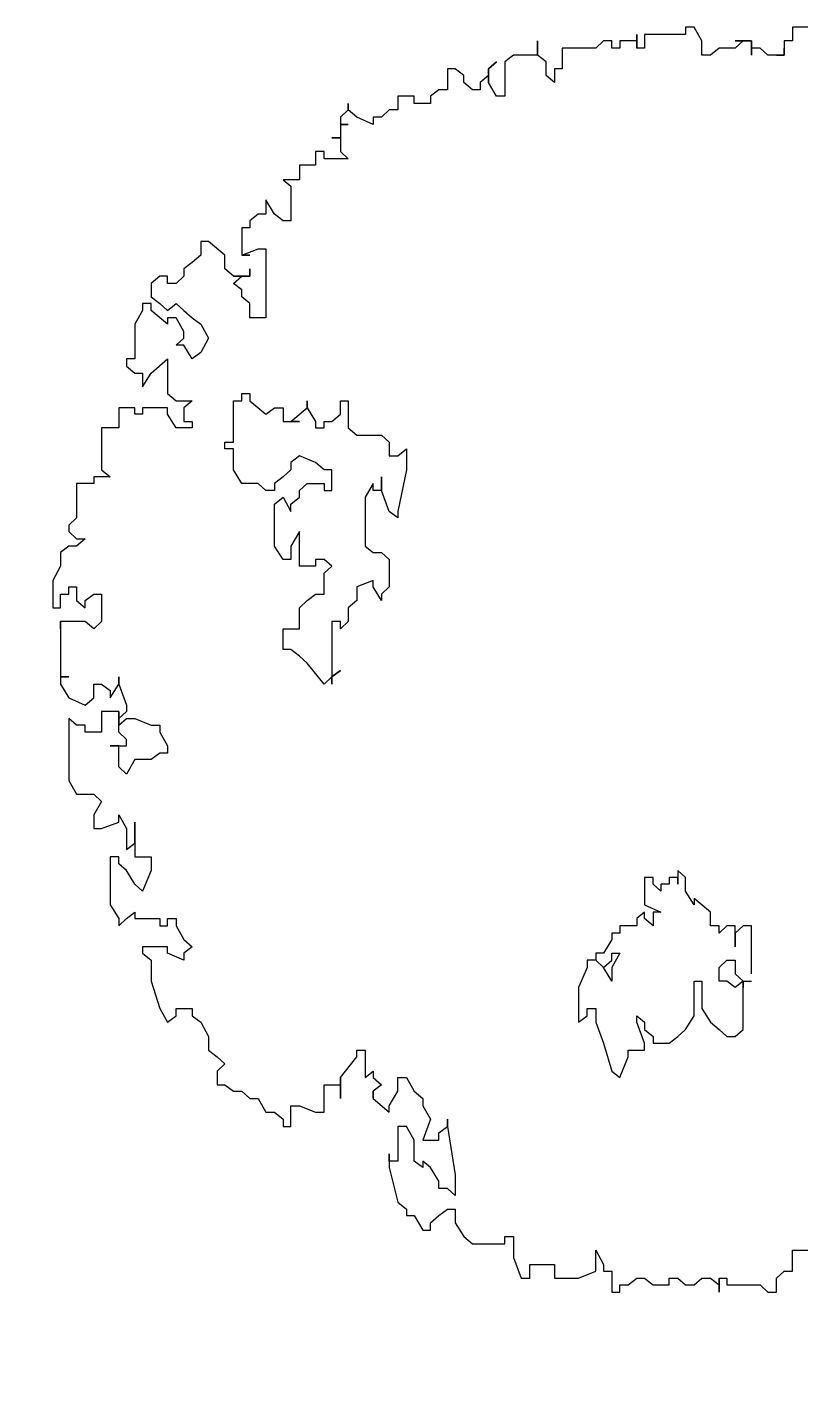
# Model space of a CAD drawing. Extents: x -30 to 1202, y 231 to 898.
# Drawn here: x 350.265 to 352.132, y 329.291 to 332.574 of the extents above; entities that cross this region are included whole.
import ezdxf

# ---------------------------------------------------------------- set-up
doc = ezdxf.new("R2010")
doc.units = 0
doc.header["$LTSCALE"] = 0.04
doc.layers.get('0').update_dxf_attribs({"linetype": 'CONTINUOUS'})
doc.layers.add('CONTORXXNP----00', color=255, linetype='CONTINUOUS')
doc.layers.add('PISO', color=1, linetype='CONTINUOUS')
doc.styles.get("Standard").update_dxf_attribs({"font": 'romans.shx'})

# ---------------------------------------------------------------- blocks, each defined once
blk = doc.blocks.new('ARB3')
for p, q in [((-0.498, 0.0876), (-0.498, 0.0745)), ((-0.498, -0.0047), (-0.498, -0.0116)), ((-0.498, -0.0116), (-0.4922, -0.0116)), ((-0.4922, -0.0116), (-0.4922, -0.0446))]:
    blk.add_line(p, q)
at = {"color": 0}
for p, q in [((0.4857, 0.0745), (0.4857, 0.0945)), ((-0.498, 0.0745), (-0.487, 0.0745)), ((-0.487, 0.0745), (-0.487, 0.0676)), ((-0.487, 0.0676), (-0.4754, 0.0676)), ((-0.4754, 0.0676), (-0.4812, 0.0676)), ((-0.4812, 0.0676), (-0.4754, 0.0676)), ((-0.4754, 0.0676), (-0.4754, 0.0615)), ((-0.4754, 0.0615), (-0.4754, 0.0676)), ((-0.4754, 0.0676), (-0.4754, 0.0546)), ((0.5025, 0.0745), (0.4857, 0.0745)), ((0.5025, 0.0676), (0.5025, 0.0745)), ((0.5083, 0.0615), (0.5025, 0.0676)), ((0.5193, 0.0615), (0.5083, 0.0615)), ((0.5193, 0.0546), (0.5193, 0.0615)), ((-0.4754, 0.0546), (-0.4812, 0.0484)), ((-0.4812, 0.0484), (-0.4812, 0.0415)), ((0.5135, 0.0484), (0.5193, 0.0546)), ((0.5135, 0.0215), (0.5135, 0.0484)), ((-0.4754, 0.0415), (-0.487, 0.0415)), ((-0.487, 0.0415), (-0.487, 0.0284)), ((-0.487, 0.0284), (-0.487, 0.0346)), ((-0.487, 0.0346), (-0.4812, 0.0284)), ((-0.4812, 0.0415), (-0.4754, 0.0415)), ((0.2635, 0.0415), (0.2248, 0.0415)), ((0.2248, 0.0415), (0.2248, 0.0346)), ((0.2248, 0.0346), (0.2306, 0.0284)), ((0.2635, 0.0284), (0.2693, 0.0346)), ((0.2693, 0.0346), (0.2693, 0.0415)), ((0.3081, 0.0346), (0.2693, 0.0346)), ((0.2693, 0.0346), (0.2745, 0.0284)), ((0.2693, 0.0346), (0.2745, 0.0346)), ((0.2745, 0.0346), (0.2693, 0.0346)), ((0.3139, 0.0284), (0.3081, 0.0346)), ((-0.4812, 0.0284), (-0.4812, 0.0153)), ((0.2416, 0.0284), (0.2248, 0.0284)), ((0.2248, 0.0284), (0.2248, 0.0215)), ((0.2306, 0.0284), (0.2416, 0.0284)), ((0.2525, 0.0215), (0.2525, 0.0284)), ((0.2525, 0.0284), (0.2635, 0.0284)), ((0.2745, 0.0284), (0.2693, 0.0215)), ((0.3139, 0.0215), (0.3139, 0.0284)), ((-0.4812, 0.0153), (-0.4754, 0.0084)), ((0.2248, 0.0215), (0.2306, 0.0153)), ((0.2306, 0.0153), (0.2248, 0.0153)), ((0.2248, 0.0153), (0.2248, 0.0084)), ((0.2584, 0.0153), (0.2525, 0.0215)), ((0.2693, 0.0153), (0.2584, 0.0153)), ((0.2693, 0.0215), (0.2693, 0.0153)), ((0.3023, 0.0084), (0.3081, 0.0153)), ((0.3081, 0.0153), (0.3139, 0.0215)), ((0.5083, 0.0153), (0.5083, 0.0215)), ((0.5083, 0.0215), (0.5135, 0.0215)), ((0.5083, 0.0084), (0.5135, 0.0153)), ((0.5193, 0.0153), (0.5083, 0.0153)), ((0.5135, 0.0153), (0.5193, 0.0153)), ((-0.487, 0.0015), (-0.498, -0.0047)), ((-0.4754, 0.0015), (-0.487, 0.0015)), ((-0.4754, 0.0084), (-0.4754, 0.0015)), ((0.2138, 0.0084), (0.2028, -0.0047)), ((0.2248, 0.0084), (0.2138, 0.0084)), ((0.2693, -0.0047), (0.2693, 0.0015)), ((0.2693, 0.0015), (0.2913, 0.0015)), ((0.2913, 0.0015), (0.3023, 0.0084)), ((0.5083, 0.0015), (0.5083, 0.0084)), ((0.5135, -0.0047), (0.5083, 0.0015)), ((0.208, -0.0047), (0.197, -0.0116)), ((0.2028, -0.0047), (0.208, -0.0047)), ((0.2971, -0.0047), (0.2693, -0.0047)), ((0.3081, -0.0116), (0.2971, -0.0047)), ((0.5135, -0.0116), (0.5135, -0.0047)), ((0.186, -0.0116), (0.1802, -0.0177)), ((0.1802, -0.0177), (0.1912, -0.0177)), ((0.197, -0.0116), (0.186, -0.0116)), ((0.1912, -0.0177), (0.186, -0.0177)), ((0.186, -0.0177), (0.186, -0.0247)), ((0.3139, -0.0177), (0.3081, -0.0116)), ((0.3191, -0.0247), (0.3139, -0.0177)), ((0.5083, -0.0177), (0.5135, -0.0116)), ((0.5083, -0.0247), (0.5083, -0.0177)), ((0.186, -0.0247), (0.1912, -0.0247)), ((0.1912, -0.0247), (0.1912, -0.0316)), ((0.1912, -0.0316), (0.197, -0.0316)), ((0.197, -0.0316), (0.1912, -0.0377)), ((0.208, -0.0446), (0.2138, -0.0316)), ((0.2138, -0.0316), (0.2138, -0.0377)), ((0.3191, -0.0377), (0.3191, -0.0247)), ((0.5135, -0.0247), (0.5083, -0.0247)), ((0.5135, -0.0377), (0.5135, -0.0247)), ((0.1912, -0.0377), (0.186, -0.0377)), ((0.186, -0.0377), (0.186, -0.0446)), ((0.2138, -0.0377), (0.2248, -0.0377)), ((0.2248, -0.0377), (0.219, -0.0446)), ((0.3081, -0.0446), (0.3139, -0.0377)), ((0.3139, -0.0377), (0.3191, -0.0377)), ((0.5083, -0.0446), (0.5135, -0.0377)), ((-0.4922, -0.0446), (-0.4812, -0.0446)), ((-0.4812, -0.0508), (-0.4922, -0.0508)), ((-0.4922, -0.0508), (-0.487, -0.0508)), ((-0.487, -0.0508), (-0.487, -0.0646)), ((-0.4812, -0.0446), (-0.4812, -0.0508)), ((0.186, -0.0446), (0.208, -0.0446)), ((0.219, -0.0446), (0.2138, -0.0446)), ((0.2138, -0.0446), (0.219, -0.0508)), ((0.219, -0.0508), (0.2248, -0.0508)), ((0.2248, -0.0508), (0.2248, -0.0646)), ((0.2971, -0.0508), (0.3023, -0.0446)), ((0.3023, -0.0508), (0.2971, -0.0508)), ((0.3191, -0.0446), (0.3023, -0.0508)), ((0.3023, -0.0446), (0.3081, -0.0446)), ((0.3249, -0.0446), (0.3191, -0.0446)), ((0.3249, -0.0577), (0.3249, -0.0446)), ((0.5083, -0.0508), (0.5083, -0.0446)), ((0.5135, -0.0577), (0.5083, -0.0508)), ((-0.487, -0.0646), (-0.4812, -0.0646)), ((-0.4812, -0.0646), (-0.4812, -0.0708)), ((0.2248, -0.0646), (0.2306, -0.0646)), ((0.2306, -0.0646), (0.2306, -0.0708)), ((0.2467, -0.0708), (0.2467, -0.0646)), ((0.2467, -0.0646), (0.2584, -0.0708)), ((0.3301, -0.0577), (0.3249, -0.0577)), ((0.3468, -0.0646), (0.3301, -0.0577)), ((0.3417, -0.0708), (0.3468, -0.0646)), ((0.5135, -0.0646), (0.5135, -0.0577)), ((0.5193, -0.0646), (0.5135, -0.0646)), ((0.5193, -0.0708), (0.5193, -0.0646)), ((-0.4812, -0.0708), (-0.487, -0.0708)), ((-0.487, -0.0708), (-0.487, -0.0777)), ((0.2306, -0.0708), (0.2358, -0.0708)), ((0.2358, -0.0708), (0.2467, -0.0777)), ((0.2525, -0.0708), (0.2467, -0.0708)), ((0.2584, -0.0777), (0.2525, -0.0708)), ((0.2584, -0.0708), (0.2693, -0.0708)), ((0.2693, -0.0708), (0.2584, -0.0777)), ((0.3191, -0.0777), (0.3417, -0.0708)), ((0.5025, -0.0777), (0.5025, -0.0708)), ((0.5025, -0.0708), (0.5193, -0.0708)), ((-0.487, -0.0777), (-0.4812, -0.0839)), ((-0.4812, -0.0839), (-0.4812, -0.1108)), ((0.2467, -0.0777), (0.2467, -0.0839)), ((0.2467, -0.0839), (0.2525, -0.0839)), ((0.2525, -0.0839), (0.2584, -0.0777)), ((0.2584, -0.0777), (0.2525, -0.0839)), ((0.2525, -0.0839), (0.2525, -0.0908)), ((0.2913, -0.0908), (0.2913, -0.0839)), ((0.2913, -0.0839), (0.3023, -0.0839)), ((0.3023, -0.0839), (0.3191, -0.0777)), ((0.4857, -0.0839), (0.4973, -0.0777)), ((0.5025, -0.0839), (0.4857, -0.0839)), ((0.4973, -0.0777), (0.5025, -0.0777)), ((0.5083, -0.0977), (0.5025, -0.0839)), ((0.2525, -0.0908), (0.2584, -0.0908)), ((0.2584, -0.0908), (0.2745, -0.0977)), ((0.2745, -0.0977), (0.3023, -0.0977)), ((0.2971, -0.0908), (0.2913, -0.0908)), ((0.3023, -0.0977), (0.2971, -0.0908)), ((0.5083, -0.1169), (0.5083, -0.0977)), ((-0.4812, -0.1108), (-0.4644, -0.1108)), ((-0.4644, -0.1108), (-0.4644, -0.1169)), ((-0.4644, -0.1169), (-0.4534, -0.1169)), ((-0.4534, -0.1169), (-0.4592, -0.1238)), ((0.4973, -0.1369), (0.4973, -0.1169)), ((0.4973, -0.1169), (0.5083, -0.1169)), ((-0.4754, -0.1308), (-0.487, -0.1308)), ((-0.487, -0.1308), (-0.4754, -0.1308)), ((-0.4702, -0.1238), (-0.4754, -0.1308)), ((-0.4754, -0.1308), (-0.4754, -0.15)), ((-0.4592, -0.1238), (-0.4702, -0.1238)), ((0.5083, -0.1369), (0.4973, -0.1369)), ((0.5083, -0.1438), (0.5083, -0.1369)), ((-0.4754, -0.15), (-0.4702, -0.1569)), ((0.4747, -0.1569), (0.4747, -0.15)), ((0.4747, -0.15), (0.4915, -0.15)), ((0.4915, -0.15), (0.5083, -0.1438)), ((-0.4702, -0.1569), (-0.4424, -0.1569)), ((-0.4644, -0.17), (-0.4702, -0.1638)), ((-0.4702, -0.1638), (-0.4644, -0.17)), ((-0.4424, -0.1638), (-0.4534, -0.17)), ((-0.4424, -0.1569), (-0.4424, -0.1638)), ((0.4805, -0.1569), (0.4747, -0.1569)), ((0.4805, -0.1831), (0.4805, -0.1569)), ((-0.4534, -0.17), (-0.4644, -0.17)), ((-0.4644, -0.17), (-0.4592, -0.17)), ((-0.4592, -0.17), (-0.4534, -0.1769)), ((-0.4534, -0.1769), (-0.4476, -0.1769)), ((-0.4476, -0.1831), (-0.4534, -0.19)), ((-0.4476, -0.1769), (-0.4476, -0.1831)), ((0.4747, -0.19), (0.4805, -0.1831)), ((-0.4592, -0.19), (-0.4644, -0.1969)), ((-0.4644, -0.1969), (-0.4644, -0.2031)), ((-0.4534, -0.19), (-0.4592, -0.19)), ((0.3862, -0.2031), (0.425, -0.1969)), ((0.425, -0.1969), (0.4418, -0.1969)), ((0.4418, -0.1969), (0.436, -0.2031)), ((0.4528, -0.2031), (0.4528, -0.1969)), ((0.4528, -0.1969), (0.4638, -0.1969)), ((0.4638, -0.1969), (0.4747, -0.19)), ((-0.4644, -0.2031), (-0.4476, -0.2031)), ((-0.4476, -0.2031), (-0.4476, -0.21)), ((0.3862, -0.2031), (0.3804, -0.2031)), ((0.3804, -0.2031), (0.3862, -0.2031)), ((0.3914, -0.21), (0.3862, -0.2031)), ((0.436, -0.2031), (0.436, -0.21)), ((0.4579, -0.21), (0.4528, -0.2031)), ((-0.4476, -0.21), (-0.4424, -0.2169)), ((-0.4424, -0.2169), (-0.4366, -0.2169)), ((-0.4366, -0.2169), (-0.4366, -0.23)), ((0.3695, -0.223), (0.3804, -0.2169)), ((0.3804, -0.2169), (0.3972, -0.223)), ((0.3972, -0.21), (0.3914, -0.21)), ((0.3972, -0.223), (0.3972, -0.21)), ((0.4192, -0.2169), (0.414, -0.223)), ((0.4302, -0.21), (0.4192, -0.2169)), ((0.436, -0.21), (0.4302, -0.21)), ((0.4638, -0.2169), (0.4579, -0.21)), ((0.4696, -0.2169), (0.4638, -0.2169)), ((0.4696, -0.223), (0.4696, -0.2169)), ((0.3578, -0.23), (0.3636, -0.223)), ((0.3636, -0.223), (0.3695, -0.223)), ((0.414, -0.223), (0.4192, -0.223)), ((0.4192, -0.223), (0.414, -0.23)), ((0.4579, -0.23), (0.4696, -0.223)), ((-0.4366, -0.23), (-0.4424, -0.23)), ((-0.4424, -0.23), (-0.4424, -0.243)), ((-0.1531, -0.243), (-0.1589, -0.2361)), ((-0.1589, -0.2361), (-0.1421, -0.2361)), ((-0.1421, -0.2361), (-0.1085, -0.243)), ((0.3468, -0.2361), (0.3578, -0.23)), ((0.3468, -0.243), (0.3468, -0.2361)), ((0.3972, -0.23), (0.3862, -0.2361)), ((0.3862, -0.2361), (0.3862, -0.243)), ((0.414, -0.23), (0.3972, -0.23)), ((0.447, -0.243), (0.4528, -0.2361)), ((0.4528, -0.2361), (0.4579, -0.2361)), ((0.4579, -0.2361), (0.4579, -0.23)), ((-0.4424, -0.243), (-0.4315, -0.243)), ((-0.4315, -0.243), (-0.4315, -0.25)), ((-0.4315, -0.25), (-0.4256, -0.2561)), ((-0.1699, -0.2561), (-0.1641, -0.25)), ((-0.1641, -0.25), (-0.1531, -0.25)), ((-0.1531, -0.25), (-0.1531, -0.243)), ((-0.1085, -0.25), (-0.1253, -0.2561)), ((-0.1085, -0.243), (-0.1033, -0.243)), ((-0.1033, -0.243), (-0.1085, -0.25)), ((-0.0756, -0.2561), (-0.0698, -0.25)), ((-0.0698, -0.25), (-0.0478, -0.25)), ((-0.0478, -0.25), (-0.042, -0.2561)), ((0.3578, -0.243), (0.3468, -0.243)), ((0.3695, -0.25), (0.3578, -0.243)), ((0.3636, -0.263), (0.3746, -0.25)), ((0.3746, -0.25), (0.3695, -0.25)), ((0.3862, -0.243), (0.414, -0.243)), ((0.414, -0.25), (0.4082, -0.25)), ((0.4082, -0.25), (0.4192, -0.25)), ((0.414, -0.243), (0.414, -0.25)), ((0.4192, -0.25), (0.447, -0.243)), ((-0.4256, -0.2561), (-0.4256, -0.263)), ((-0.1699, -0.2761), (-0.1699, -0.2561)), ((-0.1253, -0.2561), (-0.1363, -0.2561)), ((-0.1363, -0.2561), (-0.1253, -0.2561)), ((-0.1253, -0.2561), (-0.1253, -0.263)), ((-0.0756, -0.263), (-0.0756, -0.2561)), ((-0.0368, -0.2561), (-0.0478, -0.263)), ((-0.042, -0.2561), (-0.0368, -0.2561)), ((0.3468, -0.263), (0.3527, -0.2561)), ((0.3527, -0.2561), (0.3578, -0.263)), ((-0.4256, -0.263), (-0.4198, -0.263)), ((-0.4198, -0.263), (-0.4256, -0.2761)), ((-0.1253, -0.263), (-0.1311, -0.263)), ((-0.1311, -0.263), (-0.1201, -0.2692)), ((-0.1201, -0.2692), (-0.0807, -0.2692)), ((-0.0807, -0.2692), (-0.0756, -0.263)), ((-0.0478, -0.263), (-0.053, -0.263)), ((-0.053, -0.263), (-0.0478, -0.2761)), ((0.3249, -0.2761), (0.3249, -0.2692)), ((0.3249, -0.2692), (0.3468, -0.2692)), ((0.3468, -0.2692), (0.3417, -0.263)), ((0.3417, -0.263), (0.3468, -0.263)), ((0.3578, -0.263), (0.3636, -0.263)), ((0.3636, -0.263), (0.3578, -0.263)), ((0.3578, -0.263), (0.3636, -0.263)), ((-0.4315, -0.283), (-0.4366, -0.283)), ((-0.4366, -0.283), (-0.4315, -0.283)), ((-0.4256, -0.2761), (-0.4315, -0.283)), ((-0.4315, -0.283), (-0.4256, -0.2892)), ((-0.4198, -0.2892), (-0.4198, -0.283)), ((-0.4198, -0.283), (-0.4198, -0.2892)), ((-0.3979, -0.2892), (-0.3921, -0.283)), ((-0.3921, -0.283), (-0.3921, -0.3022)), ((-0.1976, -0.2892), (-0.1976, -0.283)), ((-0.1976, -0.283), (-0.1757, -0.283)), ((-0.1757, -0.283), (-0.1699, -0.2761)), ((-0.0478, -0.2761), (-0.0368, -0.2761)), ((-0.0368, -0.2761), (-0.031, -0.283)), ((-0.031, -0.283), (-0.02, -0.283)), ((-0.02, -0.283), (-0.0142, -0.2892)), ((0.3301, -0.2761), (0.3249, -0.2761)), ((0.3468, -0.2892), (0.3301, -0.2761)), ((-0.4256, -0.2892), (-0.4198, -0.2892)), ((-0.4198, -0.2892), (-0.4089, -0.2892)), ((-0.4089, -0.2892), (-0.4089, -0.2961)), ((-0.4089, -0.2961), (-0.4089, -0.2892)), ((-0.4089, -0.2892), (-0.3979, -0.2892)), ((-0.1867, -0.2892), (-0.1976, -0.2892)), ((-0.1809, -0.2961), (-0.1867, -0.2892)), ((-0.0142, -0.2892), (-0.02, -0.2892)), ((-0.02, -0.2892), (-0.02, -0.2961)), ((0.0245, -0.2961), (0.0194, -0.2892)), ((0.0194, -0.2892), (0.0245, -0.2961)), ((0.3636, -0.2892), (0.3468, -0.2892)), ((0.3527, -0.3022), (0.3527, -0.2892)), ((0.3527, -0.2892), (0.3636, -0.2892)), ((-0.3921, -0.3022), (-0.3979, -0.3022)), ((-0.3979, -0.3022), (-0.3979, -0.3092)), ((-0.1809, -0.3022), (-0.1809, -0.2961)), ((-0.1757, -0.3022), (-0.1809, -0.3022)), ((-0.1757, -0.3092), (-0.1757, -0.3022)), ((-0.1421, -0.3022), (-0.1479, -0.3092)), ((-0.1253, -0.2961), (-0.1421, -0.2961)), ((-0.1421, -0.2961), (-0.1421, -0.3022)), ((-0.1311, -0.3161), (-0.1311, -0.3022)), ((-0.1311, -0.3022), (-0.1253, -0.3022)), ((-0.1253, -0.3022), (-0.1253, -0.2961)), ((-0.0646, -0.2961), (-0.0698, -0.3022)), ((-0.0698, -0.3022), (-0.0698, -0.3092)), ((-0.0588, -0.3022), (-0.0646, -0.2961)), ((-0.042, -0.3022), (-0.0588, -0.3022)), ((-0.042, -0.3092), (-0.042, -0.3022)), ((-0.02, -0.2961), (0.0304, -0.2961)), ((0.0304, -0.3022), (0.0136, -0.3161)), ((0.0304, -0.2961), (0.0245, -0.2961)), ((0.0245, -0.2961), (0.0304, -0.3022)), ((0.3746, -0.3022), (0.3527, -0.3022)), ((0.3746, -0.3092), (0.3746, -0.3022)), ((-0.3979, -0.3092), (-0.3869, -0.3092)), ((-0.3869, -0.3092), (-0.3869, -0.3222)), ((-0.1918, -0.3161), (-0.1976, -0.3161)), ((-0.1976, -0.3161), (-0.1918, -0.3161)), ((-0.1918, -0.3161), (-0.1809, -0.3092)), ((-0.1809, -0.3292), (-0.1918, -0.3161)), ((-0.1809, -0.3092), (-0.1757, -0.3092)), ((-0.1479, -0.3092), (-0.1531, -0.3222)), ((-0.1253, -0.3222), (-0.1311, -0.3161)), ((-0.0698, -0.3092), (-0.0646, -0.3092)), ((-0.0646, -0.3092), (-0.0646, -0.3222)), ((-0.0368, -0.3161), (-0.042, -0.3092)), ((-0.031, -0.3222), (-0.0368, -0.3161)), ((0.0136, -0.3161), (0.0078, -0.3222)), ((0.3695, -0.3222), (0.3746, -0.3092)), ((-0.3869, -0.3222), (-0.3753, -0.3222)), ((-0.3753, -0.3222), (-0.3753, -0.3353)), ((-0.1809, -0.3353), (-0.1809, -0.3222)), ((-0.1809, -0.3222), (-0.1809, -0.3292)), ((-0.1809, -0.3292), (-0.1809, -0.3222)), ((-0.1809, -0.3222), (-0.1809, -0.3292)), ((-0.1531, -0.3222), (-0.1479, -0.3292)), ((-0.1201, -0.3222), (-0.1253, -0.3222)), ((-0.1143, -0.3292), (-0.1201, -0.3222)), ((-0.0646, -0.3222), (-0.0924, -0.3222)), ((-0.0924, -0.3222), (-0.0807, -0.3292)), ((-0.0142, -0.3222), (-0.031, -0.3222)), ((-0.0142, -0.3353), (-0.0142, -0.3222)), ((0.0078, -0.3222), (0.0026, -0.3292)), ((0.3695, -0.3292), (0.3695, -0.3222)), ((-0.3753, -0.3353), (-0.3701, -0.3292)), ((-0.3701, -0.3292), (-0.3423, -0.3292)), ((-0.3423, -0.3353), (-0.3475, -0.3422)), ((-0.3423, -0.3292), (-0.3423, -0.3353)), ((-0.1918, -0.3422), (-0.1918, -0.3353)), ((-0.1918, -0.3353), (-0.1809, -0.3353)), ((-0.1479, -0.3292), (-0.1421, -0.3292)), ((-0.1421, -0.3292), (-0.1363, -0.3353)), ((-0.1363, -0.3353), (-0.1311, -0.3422)), ((-0.1201, -0.3353), (-0.1085, -0.3292)), ((-0.1143, -0.3422), (-0.1201, -0.3353)), ((-0.1085, -0.3292), (-0.1143, -0.3292)), ((-0.0807, -0.3292), (-0.0698, -0.3292)), ((-0.0698, -0.3353), (-0.0807, -0.3422)), ((-0.0698, -0.3292), (-0.0698, -0.3353)), ((0.0026, -0.3353), (-0.0142, -0.3353)), ((0.0026, -0.3292), (0.0026, -0.3353)), ((0.3862, -0.3292), (0.3695, -0.3292)), ((0.3746, -0.3422), (0.3804, -0.3353)), ((0.3804, -0.3353), (0.3862, -0.3353)), ((0.3862, -0.3353), (0.3862, -0.3292)), ((-0.3475, -0.3422), (-0.3591, -0.3492)), ((-0.3591, -0.3492), (-0.3475, -0.3492)), ((-0.3475, -0.3492), (-0.3475, -0.3553)), ((-0.3197, -0.3553), (-0.3197, -0.3492)), ((-0.3197, -0.3492), (-0.2642, -0.3492)), ((-0.2642, -0.3492), (-0.2642, -0.3622)), ((-0.1976, -0.3622), (-0.1867, -0.3492)), ((-0.1867, -0.3492), (-0.1918, -0.3422)), ((-0.1311, -0.3422), (-0.1253, -0.3422)), ((-0.1253, -0.3492), (-0.1311, -0.3553)), ((-0.1253, -0.3422), (-0.1253, -0.3492)), ((-0.0807, -0.3422), (-0.1143, -0.3422)), ((0.3636, -0.3553), (0.3746, -0.3492)), ((0.3746, -0.3492), (0.3746, -0.3422)), ((-0.3475, -0.3553), (-0.3423, -0.3622)), ((-0.3146, -0.3684), (-0.3197, -0.3553)), ((-0.1311, -0.3553), (-0.1311, -0.3684)), ((0.3636, -0.3622), (0.3636, -0.3553)), ((-0.3423, -0.3622), (-0.3365, -0.3622)), ((-0.3365, -0.3622), (-0.3365, -0.3684)), ((-0.3365, -0.3684), (-0.3146, -0.3684)), ((-0.3146, -0.3684), (-0.3146, -0.3622)), ((-0.3146, -0.3622), (-0.3146, -0.3684)), ((-0.2978, -0.3622), (-0.3036, -0.3622)), ((-0.3036, -0.3622), (-0.2978, -0.3622)), ((-0.2978, -0.3684), (-0.2978, -0.3622)), ((-0.2978, -0.3622), (-0.2978, -0.3753)), ((-0.2919, -0.3753), (-0.2978, -0.3684)), ((-0.2868, -0.3684), (-0.2919, -0.3753)), ((-0.281, -0.3684), (-0.2868, -0.3684)), ((-0.2758, -0.3622), (-0.281, -0.3684)), ((-0.2642, -0.3622), (-0.2758, -0.3622)), ((-0.2035, -0.3684), (-0.2035, -0.3622)), ((-0.2035, -0.3622), (-0.1976, -0.3622)), ((-0.1976, -0.3684), (-0.2035, -0.3684)), ((-0.1976, -0.3753), (-0.1976, -0.3684)), ((-0.1311, -0.3684), (-0.1421, -0.3753)), ((0.3578, -0.3684), (0.3636, -0.3622)), ((0.3578, -0.3753), (0.3578, -0.3684)), ((-0.3146, -0.3822), (-0.3255, -0.3953)), ((-0.3036, -0.3822), (-0.3146, -0.3822)), ((-0.2978, -0.3753), (-0.3036, -0.3822)), ((-0.1641, -0.3753), (-0.1976, -0.3753)), ((-0.1641, -0.3822), (-0.1641, -0.3753)), ((-0.1589, -0.3822), (-0.1641, -0.3822)), ((-0.1421, -0.3753), (-0.1589, -0.3753)), ((-0.1589, -0.3753), (-0.1589, -0.3822)), ((0.3301, -0.3884), (0.3359, -0.3822)), ((0.3359, -0.3822), (0.3417, -0.3884)), ((0.3527, -0.3822), (0.3578, -0.3753)), ((0.3527, -0.3884), (0.3527, -0.3822)), ((0.3249, -0.3953), (0.3301, -0.3884)), ((0.3417, -0.3884), (0.3527, -0.3884)), ((-0.3255, -0.3953), (-0.3255, -0.4014)), ((-0.3255, -0.4014), (-0.3146, -0.4014)), ((-0.3146, -0.4014), (-0.3087, -0.4084)), ((-0.2642, -0.4084), (-0.259, -0.4014)), ((-0.259, -0.4014), (-0.248, -0.3953)), ((-0.248, -0.3953), (-0.2364, -0.4014)), ((-0.2364, -0.4014), (-0.2312, -0.4084)), ((0.2971, -0.4084), (0.3023, -0.4014)), ((0.3023, -0.4014), (0.3139, -0.3953)), ((0.3139, -0.3953), (0.3249, -0.3953)), ((-0.3087, -0.4084), (-0.3036, -0.4153)), ((-0.3036, -0.4153), (-0.2978, -0.4153)), ((-0.2978, -0.4153), (-0.2919, -0.4214)), ((-0.2758, -0.4214), (-0.27, -0.4153)), ((-0.27, -0.4153), (-0.2642, -0.4084)), ((-0.2532, -0.4153), (-0.2642, -0.4214)), ((-0.248, -0.4153), (-0.2532, -0.4153)), ((-0.2422, -0.4214), (-0.248, -0.4153)), ((-0.2312, -0.4084), (-0.2422, -0.4153)), ((-0.2422, -0.4153), (-0.2422, -0.4214)), ((-0.1976, -0.4214), (-0.1976, -0.4084)), ((-0.1976, -0.4084), (-0.1918, -0.4153)), ((-0.1918, -0.4153), (-0.1809, -0.4153)), ((-0.1809, -0.4153), (-0.1809, -0.4084)), ((-0.1809, -0.4084), (-0.1757, -0.4084)), ((-0.1757, -0.4084), (-0.1757, -0.4214)), ((0.2248, -0.4214), (0.2358, -0.4153)), ((0.2358, -0.4153), (0.2416, -0.4084)), ((0.2416, -0.4084), (0.2467, -0.4153)), ((0.2467, -0.4153), (0.2525, -0.4153)), ((0.2525, -0.4153), (0.2467, -0.4284)), ((0.2913, -0.4214), (0.2913, -0.4084)), ((0.2913, -0.4084), (0.2971, -0.4084)), ((-0.2919, -0.4214), (-0.2919, -0.4284)), ((-0.27, -0.4284), (-0.2758, -0.4214)), ((-0.2642, -0.4214), (-0.2642, -0.4284)), ((-0.2035, -0.4284), (-0.1976, -0.4214)), ((-0.1757, -0.4214), (-0.1867, -0.4284)), ((0.219, -0.4284), (0.219, -0.4214)), ((0.219, -0.4214), (0.2248, -0.4214)), ((0.2971, -0.4214), (0.2913, -0.4214)), ((0.3023, -0.4284), (0.2971, -0.4214)), ((-0.2919, -0.4284), (-0.2978, -0.4284)), ((-0.2978, -0.4284), (-0.2978, -0.4345)), ((-0.2978, -0.4345), (-0.2919, -0.4414)), ((-0.281, -0.4414), (-0.2758, -0.4345)), ((-0.2758, -0.4345), (-0.27, -0.4284)), ((-0.259, -0.4284), (-0.27, -0.4414)), ((-0.2642, -0.4284), (-0.259, -0.4284)), ((-0.2196, -0.4414), (-0.2312, -0.4284)), ((-0.2312, -0.4284), (-0.2035, -0.4284)), ((-0.1867, -0.4284), (-0.1918, -0.4284)), ((-0.1918, -0.4284), (-0.1918, -0.4484)), ((0.0633, -0.4414), (0.0633, -0.4345)), ((0.0633, -0.4345), (0.0691, -0.4345)), ((0.0691, -0.4345), (0.0801, -0.4284)), ((0.0801, -0.4284), (0.0859, -0.4284)), ((0.0859, -0.4284), (0.0859, -0.4345)), ((0.0859, -0.4345), (0.0911, -0.4414)), ((0.2248, -0.4284), (0.219, -0.4284)), ((0.219, -0.4545), (0.219, -0.4345)), ((0.219, -0.4345), (0.2248, -0.4345)), ((0.2248, -0.4345), (0.2248, -0.4284)), ((0.2467, -0.4284), (0.2416, -0.4284)), ((0.2416, -0.4284), (0.2416, -0.4484)), ((0.2693, -0.4414), (0.2913, -0.4345)), ((0.2913, -0.4345), (0.3023, -0.4284)), ((-0.2919, -0.4414), (-0.281, -0.4414)), ((-0.27, -0.4414), (-0.2758, -0.4414)), ((-0.2758, -0.4414), (-0.2758, -0.4484)), ((-0.2758, -0.4484), (-0.27, -0.4484)), ((-0.27, -0.4484), (-0.259, -0.4545)), ((-0.2086, -0.4484), (-0.2196, -0.4414)), ((-0.2196, -0.4545), (-0.2196, -0.4484)), ((-0.2196, -0.4484), (-0.2086, -0.4484)), ((-0.1918, -0.4484), (-0.1867, -0.4484)), ((-0.1867, -0.4484), (-0.1867, -0.4545)), ((0.0581, -0.4545), (0.0633, -0.4414)), ((0.0911, -0.4414), (0.0911, -0.4545)), ((0.1692, -0.4545), (0.1692, -0.4414)), ((0.1692, -0.4414), (0.1802, -0.4414)), ((0.1802, -0.4414), (0.197, -0.4484)), ((0.197, -0.4484), (0.1912, -0.4545)), ((0.2416, -0.4484), (0.2467, -0.4484)), ((0.2467, -0.4484), (0.2525, -0.4414)), ((0.2525, -0.4414), (0.2693, -0.4414)), ((-0.259, -0.4545), (-0.2312, -0.4545)), ((-0.2312, -0.4545), (-0.2312, -0.4614)), ((-0.2254, -0.4614), (-0.2196, -0.4545)), ((-0.1867, -0.4545), (-0.1918, -0.4545)), ((-0.1918, -0.4545), (-0.1918, -0.4676)), ((0.0581, -0.4614), (0.0581, -0.4545)), ((0.0911, -0.4545), (0.1027, -0.4614)), ((0.1582, -0.4545), (0.1415, -0.4545)), ((0.1415, -0.4545), (0.1692, -0.4545)), ((0.1634, -0.4614), (0.1582, -0.4545)), ((0.1912, -0.4545), (0.1802, -0.4614)), ((0.219, -0.4614), (0.2138, -0.4545)), ((0.2138, -0.4545), (0.219, -0.4545)), ((-0.2312, -0.4614), (-0.2254, -0.4614)), ((-0.1918, -0.4676), (-0.1757, -0.4676)), ((-0.1757, -0.4676), (-0.1757, -0.4814)), ((0.0304, -0.4676), (0.0245, -0.4676)), ((0.0245, -0.4676), (0.0304, -0.4676)), ((0.0304, -0.4676), (0.0472, -0.4614)), ((0.0413, -0.4745), (0.0304, -0.4676)), ((0.0472, -0.4614), (0.0523, -0.4614)), ((0.0523, -0.4614), (0.0581, -0.4676)), ((0.0691, -0.4676), (0.0523, -0.4676)), ((0.0523, -0.4676), (0.0523, -0.4814)), ((0.0633, -0.4676), (0.0581, -0.4614)), ((0.0581, -0.4676), (0.0633, -0.4676)), ((0.0749, -0.4614), (0.0691, -0.4676)), ((0.0801, -0.4614), (0.0749, -0.4614)), ((0.0801, -0.4745), (0.0801, -0.4614)), ((0.0969, -0.4676), (0.0801, -0.4676)), ((0.0801, -0.4676), (0.0801, -0.4745)), ((0.1027, -0.4614), (0.0969, -0.4676)), ((0.1356, -0.4676), (0.1466, -0.4614)), ((0.1415, -0.4676), (0.1356, -0.4676)), ((0.1466, -0.4814), (0.1415, -0.4676)), ((0.1466, -0.4614), (0.1634, -0.4614)), ((0.175, -0.4676), (0.1692, -0.4676)), ((0.1692, -0.4676), (0.1692, -0.4745)), ((0.1802, -0.4614), (0.175, -0.4676)), ((0.208, -0.4745), (0.219, -0.4676)), ((0.2248, -0.4676), (0.219, -0.4614)), ((0.219, -0.4676), (0.2248, -0.4676)), ((-0.1757, -0.4814), (-0.1421, -0.4814)), ((-0.1421, -0.4814), (-0.1363, -0.4745)), ((-0.1363, -0.4745), (-0.1363, -0.4876)), ((-0.042, -0.4876), (-0.042, -0.4814)), ((-0.042, -0.4814), (-0.02, -0.4814)), ((-0.02, -0.4814), (-0.0142, -0.4876)), ((0.0304, -0.4814), (0.0355, -0.4745)), ((0.0304, -0.4876), (0.0304, -0.4814)), ((0.0355, -0.4745), (0.0413, -0.4745)), ((0.0523, -0.4814), (0.0691, -0.4814)), ((0.0691, -0.4814), (0.0691, -0.4945)), ((0.1188, -0.4876), (0.1247, -0.4814)), ((0.1247, -0.4814), (0.1356, -0.4876)), ((0.1466, -0.4876), (0.1466, -0.4814)), ((0.1692, -0.4745), (0.208, -0.4745)), ((-0.1363, -0.4876), (-0.1311, -0.4876)), ((-0.1311, -0.4876), (-0.1311, -0.5014)), ((-0.0368, -0.4945), (-0.042, -0.4876)), ((-0.0142, -0.4876), (-0.02, -0.4945)), ((0.0413, -0.4876), (0.0304, -0.4876)), ((0.0472, -0.4945), (0.0413, -0.4876)), ((0.1188, -0.5014), (0.1188, -0.4876)), ((0.1356, -0.4876), (0.1466, -0.4876)), ((-0.1311, -0.5014), (-0.1033, -0.5014)), ((-0.1033, -0.5014), (-0.0975, -0.5076)), ((-0.0924, -0.5076), (-0.0866, -0.5014)), ((-0.0866, -0.5014), (-0.0866, -0.4945)), ((-0.0866, -0.4945), (-0.0807, -0.5014)), ((-0.0807, -0.5014), (-0.0807, -0.5076)), ((-0.0478, -0.5076), (-0.0478, -0.5014)), ((-0.0478, -0.5014), (-0.0368, -0.5014)), ((-0.0368, -0.5014), (-0.031, -0.4945)), ((-0.031, -0.4945), (-0.0368, -0.4945)), ((-0.02, -0.4945), (-0.02, -0.5145)), ((0.0413, -0.5076), (0.0472, -0.4945)), ((0.0633, -0.5014), (0.0581, -0.5076)), ((0.0691, -0.4945), (0.0633, -0.4945)), ((0.0633, -0.4945), (0.0633, -0.5014)), ((0.1079, -0.5076), (0.1188, -0.5014)), ((-0.0975, -0.5076), (-0.0924, -0.5076)), ((-0.0807, -0.5076), (-0.0756, -0.5145)), ((-0.042, -0.5076), (-0.0478, -0.5076)), ((-0.042, -0.5145), (-0.042, -0.5076)), ((0.0245, -0.5145), (0.0245, -0.5076)), ((0.0245, -0.5076), (0.0245, -0.5145)), ((0.0304, -0.5145), (0.0413, -0.5076)), ((0.0581, -0.5076), (0.1079, -0.5076)), ((-0.0756, -0.5145), (-0.0646, -0.5145)), ((-0.0646, -0.5145), (-0.053, -0.5206)), ((-0.053, -0.5206), (-0.031, -0.5206)), ((-0.031, -0.5145), (-0.042, -0.5145)), ((-0.031, -0.5206), (-0.031, -0.5145)), ((-0.02, -0.5145), (-0.0142, -0.5145)), ((-0.0142, -0.5145), (-0.02, -0.5145)), ((-0.02, -0.5145), (0.0245, -0.5145)), ((0.0245, -0.5145), (0.0304, -0.5145))]:
    blk.add_line(p, q, dxfattribs=at)
at = {"layer": 'CONTORXXNP----00'}
for p, q in [((-0.498, 0.0876), (-0.498, 0.0745)), ((0.4857, 0.0745), (0.4857, 0.0945)), ((-0.498, 0.0745), (-0.487, 0.0745)), ((-0.487, 0.0745), (-0.487, 0.0676)), ((-0.487, 0.0676), (-0.4754, 0.0676)), ((-0.4812, 0.0676), (-0.4754, 0.0676)), ((-0.4754, 0.0676), (-0.4812, 0.0676)), ((-0.4754, 0.0676), (-0.4754, 0.0546)), ((-0.4754, 0.0615), (-0.4754, 0.0676)), ((-0.4754, 0.0676), (-0.4754, 0.0615)), ((0.5025, 0.0745), (0.4857, 0.0745)), ((0.5025, 0.0676), (0.5025, 0.0745)), ((0.5083, 0.0615), (0.5025, 0.0676)), ((0.5193, 0.0615), (0.5083, 0.0615)), ((0.5193, 0.0546), (0.5193, 0.0615)), ((-0.4754, 0.0546), (-0.4812, 0.0484)), ((-0.4812, 0.0484), (-0.4812, 0.0415)), ((0.5135, 0.0484), (0.5193, 0.0546)), ((0.5135, 0.0215), (0.5135, 0.0484)), ((-0.487, 0.0415), (-0.4812, 0.0415)), ((-0.487, 0.0346), (-0.487, 0.0415)), ((-0.487, 0.0346), (-0.4812, 0.0284)), ((-0.4812, 0.0284), (-0.4812, 0.0153)), ((-0.4812, 0.0153), (-0.4754, 0.0084)), ((0.5083, 0.0215), (0.5135, 0.0215)), ((0.5083, 0.0153), (0.5083, 0.0215)), ((0.5083, 0.0153), (0.5135, 0.0153)), ((0.5083, 0.0084), (0.5135, 0.0153)), ((-0.487, 0.0015), (-0.498, -0.0047)), ((-0.4754, 0.0015), (-0.487, 0.0015)), ((-0.4754, 0.0084), (-0.4754, 0.0015)), ((0.5083, 0.0015), (0.5083, 0.0084)), ((0.5135, -0.0047), (0.5083, 0.0015)), ((-0.498, -0.0047), (-0.498, -0.0116)), ((0.5135, -0.0116), (0.5135, -0.0047)), ((-0.498, -0.0116), (-0.4922, -0.0116)), ((-0.4922, -0.0116), (-0.4922, -0.0446)), ((0.5083, -0.0177), (0.5135, -0.0116)), ((0.5083, -0.0247), (0.5083, -0.0177)), ((0.5135, -0.0247), (0.5083, -0.0247)), ((0.5135, -0.0377), (0.5135, -0.0247)), ((0.5083, -0.0446), (0.5135, -0.0377)), ((-0.4922, -0.0446), (-0.4812, -0.0446)), ((-0.487, -0.0508), (-0.4812, -0.0508)), ((-0.487, -0.0508), (-0.487, -0.0646)), ((-0.4812, -0.0446), (-0.4812, -0.0508)), ((0.5083, -0.0508), (0.5083, -0.0446)), ((0.5135, -0.0577), (0.5083, -0.0508)), ((-0.487, -0.0646), (-0.4812, -0.0646)), ((-0.4812, -0.0646), (-0.4812, -0.0708)), ((0.5135, -0.0646), (0.5135, -0.0577)), ((0.5193, -0.0646), (0.5135, -0.0646)), ((0.5193, -0.0708), (0.5193, -0.0646)), ((-0.487, -0.0708), (-0.487, -0.0777)), ((-0.4812, -0.0708), (-0.487, -0.0708)), ((0.5025, -0.0708), (0.5193, -0.0708)), ((0.5025, -0.0777), (0.5025, -0.0708)), ((-0.487, -0.0777), (-0.4812, -0.0839)), ((-0.4812, -0.0839), (-0.4812, -0.1108)), ((0.4857, -0.0839), (0.4973, -0.0777)), ((0.5025, -0.0839), (0.4857, -0.0839)), ((0.4973, -0.0777), (0.5025, -0.0777)), ((0.5083, -0.0977), (0.5025, -0.0839)), ((0.5083, -0.1169), (0.5083, -0.0977)), ((-0.4812, -0.1108), (-0.4644, -0.1108)), ((-0.4644, -0.1108), (-0.4644, -0.1169)), ((-0.4644, -0.1169), (-0.4534, -0.1169)), ((-0.4534, -0.1169), (-0.4592, -0.1238)), ((0.4973, -0.1169), (0.5083, -0.1169)), ((0.4973, -0.1369), (0.4973, -0.1169)), ((-0.4702, -0.1238), (-0.4754, -0.1308)), ((-0.4754, -0.1308), (-0.4754, -0.15)), ((-0.4592, -0.1238), (-0.4702, -0.1238)), ((0.5083, -0.1369), (0.4973, -0.1369)), ((0.5083, -0.1438), (0.5083, -0.1369)), ((-0.4754, -0.15), (-0.4702, -0.1569)), ((0.4747, -0.15), (0.4915, -0.15)), ((0.4747, -0.1569), (0.4747, -0.15)), ((0.4915, -0.15), (0.5083, -0.1438)), ((-0.4702, -0.1569), (-0.4424, -0.1569)), ((-0.4424, -0.1638), (-0.4534, -0.17)), ((-0.4424, -0.1569), (-0.4424, -0.1638)), ((0.4805, -0.1569), (0.4747, -0.1569)), ((0.4805, -0.1831), (0.4805, -0.1569)), ((-0.4592, -0.17), (-0.4534, -0.17)), ((-0.4592, -0.17), (-0.4534, -0.1769)), ((-0.4534, -0.1769), (-0.4476, -0.1769)), ((-0.4476, -0.1831), (-0.4534, -0.19)), ((-0.4476, -0.1769), (-0.4476, -0.1831)), ((0.4747, -0.19), (0.4805, -0.1831)), ((-0.4592, -0.19), (-0.4644, -0.1969)), ((-0.4644, -0.1969), (-0.4644, -0.2031)), ((-0.4534, -0.19), (-0.4592, -0.19)), ((0.3862, -0.2031), (0.425, -0.1969)), ((0.425, -0.1969), (0.4418, -0.1969)), ((0.4418, -0.1969), (0.436, -0.2031)), ((0.4528, -0.1969), (0.4638, -0.1969)), ((0.4528, -0.2031), (0.4528, -0.1969)), ((0.4638, -0.1969), (0.4747, -0.19)), ((-0.4644, -0.2031), (-0.4476, -0.2031)), ((-0.4476, -0.2031), (-0.4476, -0.21)), ((0.3914, -0.21), (0.3862, -0.2031)), ((0.436, -0.2031), (0.436, -0.21)), ((0.4579, -0.21), (0.4528, -0.2031)), ((-0.4476, -0.21), (-0.4424, -0.2169)), ((-0.4424, -0.2169), (-0.4366, -0.2169)), ((-0.4366, -0.2169), (-0.4366, -0.23)), ((0.3695, -0.223), (0.3804, -0.2169)), ((0.3804, -0.2169), (0.3972, -0.223)), ((0.3972, -0.21), (0.3914, -0.21)), ((0.3972, -0.223), (0.3972, -0.21)), ((0.4192, -0.2169), (0.414, -0.223)), ((0.4302, -0.21), (0.4192, -0.2169)), ((0.436, -0.21), (0.4302, -0.21)), ((0.4638, -0.2169), (0.4579, -0.21)), ((0.4696, -0.2169), (0.4638, -0.2169)), ((0.4696, -0.223), (0.4696, -0.2169)), ((0.3578, -0.23), (0.3636, -0.223)), ((0.3636, -0.223), (0.3695, -0.223)), ((0.4192, -0.223), (0.414, -0.23)), ((0.414, -0.223), (0.4192, -0.223)), ((0.4579, -0.23), (0.4696, -0.223)), ((-0.4424, -0.23), (-0.4424, -0.243)), ((-0.4366, -0.23), (-0.4424, -0.23)), ((0.3468, -0.2361), (0.3578, -0.23)), ((0.3468, -0.243), (0.3468, -0.2361)), ((0.3972, -0.23), (0.3862, -0.2361)), ((0.3862, -0.2361), (0.3862, -0.243)), ((0.414, -0.23), (0.3972, -0.23)), ((0.447, -0.243), (0.4528, -0.2361)), ((0.4528, -0.2361), (0.4579, -0.2361)), ((0.4579, -0.2361), (0.4579, -0.23)), ((-0.4424, -0.243), (-0.4315, -0.243)), ((-0.4315, -0.243), (-0.4315, -0.25)), ((-0.4315, -0.25), (-0.4256, -0.2561)), ((0.3578, -0.243), (0.3468, -0.243)), ((0.3695, -0.25), (0.3578, -0.243)), ((0.3636, -0.263), (0.3746, -0.25)), ((0.3746, -0.25), (0.3695, -0.25)), ((0.3862, -0.243), (0.414, -0.243)), ((0.414, -0.243), (0.414, -0.25)), ((0.414, -0.25), (0.4192, -0.25)), ((0.4192, -0.25), (0.447, -0.243)), ((-0.4256, -0.2561), (-0.4256, -0.263)), ((0.3468, -0.263), (0.3527, -0.2561)), ((0.3527, -0.2561), (0.3578, -0.263)), ((-0.4198, -0.263), (-0.4256, -0.2761)), ((-0.4256, -0.263), (-0.4198, -0.263)), ((0.3249, -0.2692), (0.3468, -0.2692)), ((0.3249, -0.2761), (0.3249, -0.2692)), ((0.3417, -0.263), (0.3468, -0.263)), ((0.3468, -0.2692), (0.3417, -0.263)), ((0.3578, -0.263), (0.3636, -0.263)), ((0.3636, -0.263), (0.3578, -0.263)), ((0.3578, -0.263), (0.3636, -0.263)), ((-0.4256, -0.2761), (-0.4315, -0.283)), ((-0.4315, -0.283), (-0.4256, -0.2892)), ((-0.3979, -0.2892), (-0.3921, -0.283)), ((-0.3921, -0.283), (-0.3921, -0.3022)), ((0.3301, -0.2761), (0.3249, -0.2761)), ((0.3468, -0.2892), (0.3301, -0.2761)), ((-0.4256, -0.2892), (-0.4198, -0.2892)), ((-0.4198, -0.2892), (-0.4089, -0.2892)), ((-0.4089, -0.2892), (-0.3979, -0.2892)), ((0.3468, -0.2892), (0.3527, -0.2892)), ((0.3527, -0.3022), (0.3527, -0.2892)), ((-0.3979, -0.3022), (-0.3979, -0.3092)), ((-0.3921, -0.3022), (-0.3979, -0.3022)), ((0.3746, -0.3022), (0.3527, -0.3022)), ((0.3746, -0.3092), (0.3746, -0.3022)), ((-0.3979, -0.3092), (-0.3869, -0.3092)), ((-0.3869, -0.3092), (-0.3869, -0.3222)), ((0.3695, -0.3222), (0.3746, -0.3092)), ((-0.3869, -0.3222), (-0.3753, -0.3222)), ((-0.3753, -0.3222), (-0.3753, -0.3353)), ((0.3695, -0.3292), (0.3695, -0.3222)), ((-0.3753, -0.3353), (-0.3701, -0.3292)), ((-0.3701, -0.3292), (-0.3423, -0.3292)), ((-0.3423, -0.3353), (-0.3475, -0.3422)), ((-0.3423, -0.3292), (-0.3423, -0.3353)), ((0.3862, -0.3292), (0.3695, -0.3292)), ((0.3746, -0.3422), (0.3804, -0.3353)), ((0.3804, -0.3353), (0.3862, -0.3353)), ((0.3862, -0.3353), (0.3862, -0.3292)), ((-0.3475, -0.3422), (-0.3591, -0.3492)), ((-0.3591, -0.3492), (-0.3475, -0.3492)), ((-0.3475, -0.3492), (-0.3475, -0.3553)), ((-0.3197, -0.3492), (-0.2642, -0.3492)), ((-0.3197, -0.3553), (-0.3197, -0.3492)), ((-0.2642, -0.3492), (-0.2642, -0.3622)), ((0.3636, -0.3553), (0.3746, -0.3492)), ((0.3746, -0.3492), (0.3746, -0.3422)), ((-0.3475, -0.3553), (-0.3423, -0.3622)), ((-0.3146, -0.3684), (-0.3197, -0.3553)), ((0.3636, -0.3622), (0.3636, -0.3553)), ((-0.3423, -0.3622), (-0.3365, -0.3622)), ((-0.3365, -0.3622), (-0.3365, -0.3684)), ((-0.3365, -0.3684), (-0.3146, -0.3684)), ((-0.2978, -0.3753), (-0.2978, -0.3684)), ((-0.2919, -0.3753), (-0.2978, -0.3684)), ((-0.2868, -0.3684), (-0.2919, -0.3753)), ((-0.281, -0.3684), (-0.2868, -0.3684)), ((-0.2758, -0.3622), (-0.281, -0.3684)), ((-0.2642, -0.3622), (-0.2758, -0.3622)), ((0.3578, -0.3684), (0.3636, -0.3622)), ((0.3578, -0.3753), (0.3578, -0.3684)), ((-0.3146, -0.3822), (-0.3255, -0.3953)), ((-0.3036, -0.3822), (-0.3146, -0.3822)), ((-0.2978, -0.3753), (-0.3036, -0.3822)), ((0.3301, -0.3884), (0.3359, -0.3822)), ((0.3359, -0.3822), (0.3417, -0.3884)), ((0.3527, -0.3822), (0.3578, -0.3753)), ((0.3527, -0.3884), (0.3527, -0.3822)), ((0.3249, -0.3953), (0.3301, -0.3884)), ((0.3417, -0.3884), (0.3527, -0.3884)), ((-0.3255, -0.3953), (-0.3255, -0.4014)), ((-0.3255, -0.4014), (-0.3146, -0.4014)), ((-0.3146, -0.4014), (-0.3087, -0.4084)), ((-0.2642, -0.4084), (-0.259, -0.4014)), ((-0.259, -0.4014), (-0.248, -0.3953)), ((-0.248, -0.3953), (-0.2364, -0.4014)), ((-0.2364, -0.4014), (-0.2312, -0.4084)), ((0.2971, -0.4084), (0.3023, -0.4014)), ((0.3023, -0.4014), (0.3139, -0.3953)), ((0.3139, -0.3953), (0.3249, -0.3953)), ((-0.3087, -0.4084), (-0.3036, -0.4153)), ((-0.3036, -0.4153), (-0.2978, -0.4153)), ((-0.2978, -0.4153), (-0.2919, -0.4214)), ((-0.2758, -0.4214), (-0.27, -0.4153)), ((-0.27, -0.4153), (-0.2642, -0.4084)), ((-0.2532, -0.4153), (-0.2642, -0.4214)), ((-0.248, -0.4153), (-0.2532, -0.4153)), ((-0.2422, -0.4214), (-0.248, -0.4153)), ((-0.2312, -0.4084), (-0.2422, -0.4153)), ((-0.2422, -0.4153), (-0.2422, -0.4214)), ((-0.1976, -0.4084), (-0.1918, -0.4153)), ((-0.1976, -0.4214), (-0.1976, -0.4084)), ((-0.1918, -0.4153), (-0.1809, -0.4153)), ((-0.1809, -0.4084), (-0.1757, -0.4084)), ((-0.1809, -0.4153), (-0.1809, -0.4084)), ((-0.1757, -0.4084), (-0.1757, -0.4214)), ((0.2248, -0.4214), (0.2358, -0.4153)), ((0.2358, -0.4153), (0.2416, -0.4084)), ((0.2416, -0.4084), (0.2467, -0.4153)), ((0.2525, -0.4153), (0.2467, -0.4284)), ((0.2467, -0.4153), (0.2525, -0.4153)), ((0.2913, -0.4084), (0.2971, -0.4084)), ((0.2913, -0.4214), (0.2913, -0.4084)), ((-0.2919, -0.4214), (-0.2919, -0.4284)), ((-0.27, -0.4284), (-0.2758, -0.4214)), ((-0.2642, -0.4214), (-0.2642, -0.4284)), ((-0.2035, -0.4284), (-0.1976, -0.4214)), ((-0.1757, -0.4214), (-0.1867, -0.4284)), ((0.219, -0.4214), (0.2248, -0.4214)), ((0.219, -0.4284), (0.219, -0.4214)), ((0.2971, -0.4214), (0.2913, -0.4214)), ((0.3023, -0.4284), (0.2971, -0.4214)), ((-0.2978, -0.4284), (-0.2978, -0.4345)), ((-0.2919, -0.4284), (-0.2978, -0.4284)), ((-0.2978, -0.4345), (-0.2919, -0.4414)), ((-0.281, -0.4414), (-0.2758, -0.4345)), ((-0.2758, -0.4345), (-0.27, -0.4284)), ((-0.259, -0.4284), (-0.27, -0.4414)), ((-0.2642, -0.4284), (-0.259, -0.4284)), ((-0.2312, -0.4284), (-0.2035, -0.4284)), ((-0.2196, -0.4414), (-0.2312, -0.4284)), ((-0.1918, -0.4284), (-0.1918, -0.4484)), ((-0.1867, -0.4284), (-0.1918, -0.4284)), ((0.2248, -0.4284), (0.219, -0.4284)), ((0.219, -0.4345), (0.2248, -0.4345)), ((0.219, -0.4545), (0.219, -0.4345)), ((0.2248, -0.4345), (0.2248, -0.4284)), ((0.2416, -0.4284), (0.2416, -0.4484)), ((0.2467, -0.4284), (0.2416, -0.4284)), ((0.2693, -0.4414), (0.2913, -0.4345)), ((0.2913, -0.4345), (0.3023, -0.4284)), ((-0.2919, -0.4414), (-0.281, -0.4414)), ((-0.2758, -0.4414), (-0.2758, -0.4484)), ((-0.27, -0.4414), (-0.2758, -0.4414)), ((-0.2758, -0.4484), (-0.27, -0.4484)), ((-0.27, -0.4484), (-0.259, -0.4545)), ((-0.2086, -0.4484), (-0.2196, -0.4414)), ((-0.2196, -0.4484), (-0.2086, -0.4484)), ((-0.2196, -0.4545), (-0.2196, -0.4484)), ((-0.1918, -0.4484), (-0.1867, -0.4484)), ((-0.1867, -0.4484), (-0.1867, -0.4545)), ((0.1692, -0.4414), (0.1802, -0.4414)), ((0.1692, -0.4545), (0.1692, -0.4414)), ((0.1802, -0.4414), (0.197, -0.4484)), ((0.197, -0.4484), (0.1912, -0.4545)), ((0.2416, -0.4484), (0.2467, -0.4484)), ((0.2467, -0.4484), (0.2525, -0.4414)), ((0.2525, -0.4414), (0.2693, -0.4414)), ((-0.259, -0.4545), (-0.2312, -0.4545)), ((-0.2312, -0.4545), (-0.2312, -0.4614)), ((-0.2254, -0.4614), (-0.2196, -0.4545)), ((-0.1918, -0.4545), (-0.1918, -0.4676)), ((-0.1867, -0.4545), (-0.1918, -0.4545)), ((0.1582, -0.4545), (0.1692, -0.4545)), ((0.1634, -0.4614), (0.1582, -0.4545)), ((0.1912, -0.4545), (0.1802, -0.4614)), ((0.2138, -0.4545), (0.219, -0.4545)), ((0.219, -0.4614), (0.2138, -0.4545)), ((-0.2312, -0.4614), (-0.2254, -0.4614)), ((-0.1918, -0.4676), (-0.1757, -0.4676)), ((-0.1757, -0.4676), (-0.1757, -0.4814)), ((0.0304, -0.4676), (0.0472, -0.4614)), ((0.0413, -0.4745), (0.0304, -0.4676)), ((0.0472, -0.4614), (0.0523, -0.4614)), ((0.0523, -0.4614), (0.0581, -0.4676)), ((0.0523, -0.4676), (0.0581, -0.4676)), ((0.0523, -0.4676), (0.0523, -0.4814)), ((0.1356, -0.4676), (0.1466, -0.4614)), ((0.1415, -0.4676), (0.1356, -0.4676)), ((0.1466, -0.4814), (0.1415, -0.4676)), ((0.1466, -0.4614), (0.1634, -0.4614)), ((0.1692, -0.4676), (0.1692, -0.4745)), ((0.175, -0.4676), (0.1692, -0.4676)), ((0.1802, -0.4614), (0.175, -0.4676)), ((0.208, -0.4745), (0.219, -0.4676)), ((0.2248, -0.4676), (0.219, -0.4614)), ((0.219, -0.4676), (0.2248, -0.4676)), ((-0.1757, -0.4814), (-0.1421, -0.4814)), ((-0.1421, -0.4814), (-0.1363, -0.4745)), ((-0.1363, -0.4745), (-0.1363, -0.4876)), ((-0.042, -0.4814), (-0.02, -0.4814)), ((-0.042, -0.4876), (-0.042, -0.4814)), ((-0.02, -0.4814), (-0.0142, -0.4876)), ((0.0304, -0.4814), (0.0355, -0.4745)), ((0.0304, -0.4876), (0.0304, -0.4814)), ((0.0355, -0.4745), (0.0413, -0.4745)), ((0.0523, -0.4814), (0.0691, -0.4814)), ((0.0691, -0.4814), (0.0691, -0.4945)), ((0.1188, -0.4876), (0.1247, -0.4814)), ((0.1247, -0.4814), (0.1356, -0.4876)), ((0.1466, -0.4876), (0.1466, -0.4814)), ((0.1692, -0.4745), (0.208, -0.4745)), ((-0.1363, -0.4876), (-0.1311, -0.4876)), ((-0.1311, -0.4876), (-0.1311, -0.5014)), ((-0.0368, -0.4945), (-0.042, -0.4876)), ((-0.0142, -0.4876), (-0.02, -0.4945)), ((0.0413, -0.4876), (0.0304, -0.4876)), ((0.0472, -0.4945), (0.0413, -0.4876)), ((0.1188, -0.5014), (0.1188, -0.4876)), ((0.1356, -0.4876), (0.1466, -0.4876)), ((-0.1311, -0.5014), (-0.1033, -0.5014)), ((-0.1033, -0.5014), (-0.0975, -0.5076)), ((-0.0924, -0.5076), (-0.0866, -0.5014)), ((-0.0866, -0.4945), (-0.0807, -0.5014)), ((-0.0866, -0.5014), (-0.0866, -0.4945)), ((-0.0807, -0.5014), (-0.0807, -0.5076)), ((-0.0478, -0.5014), (-0.0368, -0.5014)), ((-0.0478, -0.5076), (-0.0478, -0.5014)), ((-0.031, -0.4945), (-0.0368, -0.4945)), ((-0.0368, -0.5014), (-0.031, -0.4945)), ((-0.02, -0.4945), (-0.02, -0.5145)), ((0.0413, -0.5076), (0.0472, -0.4945)), ((0.0633, -0.5014), (0.0581, -0.5076)), ((0.0633, -0.4945), (0.0633, -0.5014)), ((0.0691, -0.4945), (0.0633, -0.4945)), ((0.1079, -0.5076), (0.1188, -0.5014)), ((-0.0975, -0.5076), (-0.0924, -0.5076)), ((-0.0807, -0.5076), (-0.0756, -0.5145)), ((-0.042, -0.5076), (-0.0478, -0.5076)), ((-0.042, -0.5145), (-0.042, -0.5076)), ((0.0304, -0.5145), (0.0413, -0.5076)), ((0.0581, -0.5076), (0.1079, -0.5076)), ((-0.0756, -0.5145), (-0.0646, -0.5145)), ((-0.0646, -0.5145), (-0.053, -0.5206)), ((-0.053, -0.5206), (-0.031, -0.5206)), ((-0.031, -0.5145), (-0.042, -0.5145)), ((-0.031, -0.5206), (-0.031, -0.5145)), ((-0.02, -0.5145), (0.0245, -0.5145)), ((-0.0142, -0.5145), (-0.02, -0.5145)), ((-0.02, -0.5145), (-0.0142, -0.5145)), ((0.0245, -0.5145), (0.0304, -0.5145))]:
    blk.add_line(p, q, dxfattribs=at)
at = {"flags": 11}
blk.add_attdef('CENTROIDE', (-0.1114, -0.0329), '', height=0.0504, dxfattribs=at)

msp = doc.modelspace()

# ---------------------------------------------------------------- linework, layer by layer
at = {"layer": 'PISO', "start_tangent": (0.998447, -0.055719), "end_tangent": (0.999645, -0.026641)}
msp.add_spline([(349.3567, 323.5185), (355.8587, 324.6386), (360.1947, 328.9006), (363.2707, 331.4723)], degree=3, dxfattribs=at)
at = {"layer": 'PISO'}
msp.add_open_spline([(349.3567, 322.8175), (349.7114, 322.7983), (350.0727, 322.7881), (351.1944, 322.7896), (351.9666, 322.8362), (353.4086, 323.0423), (354.0804, 323.189), (355.2143, 323.5584), (355.6878, 323.7541), (356.8117, 324.3529), (357.4113, 324.8031), (358.5124, 325.8093), (359.016, 326.366), (359.8666, 327.3751), (360.2191, 327.815), (360.9684, 328.7455), (361.3631, 329.2381), (362.0803, 329.9807), (362.4025, 330.2586), (362.9544, 330.5946), (363.1851, 330.6907), (363.5426, 330.7642), (363.6694, 330.7761), (363.8207, 330.7726)], degree=3, knots=[0.037702, 0.037702, 0.037702, 0.037702, 1.065839, 1.065839, 3.197516, 3.197516, 5.098216, 5.098216, 6.537528, 6.537528, 8.70183, 8.70183, 10.866133, 10.866133, 12.442662, 12.442662, 14.155506, 14.155506, 15.528257, 15.528257, 16.560958, 16.560958, 17.123124, 17.123124, 17.123124, 17.123124], dxfattribs=at)

# ---------------------------------------------------------------- block references
at = {"layer": 'PISO', "xscale": 3, "yscale": 3, "zscale": 3, "rotation": 270}
msp.add_blockref('ARB3', (351.8888, 331.08), dxfattribs=at)

doc.saveas('drawing.dxf')
